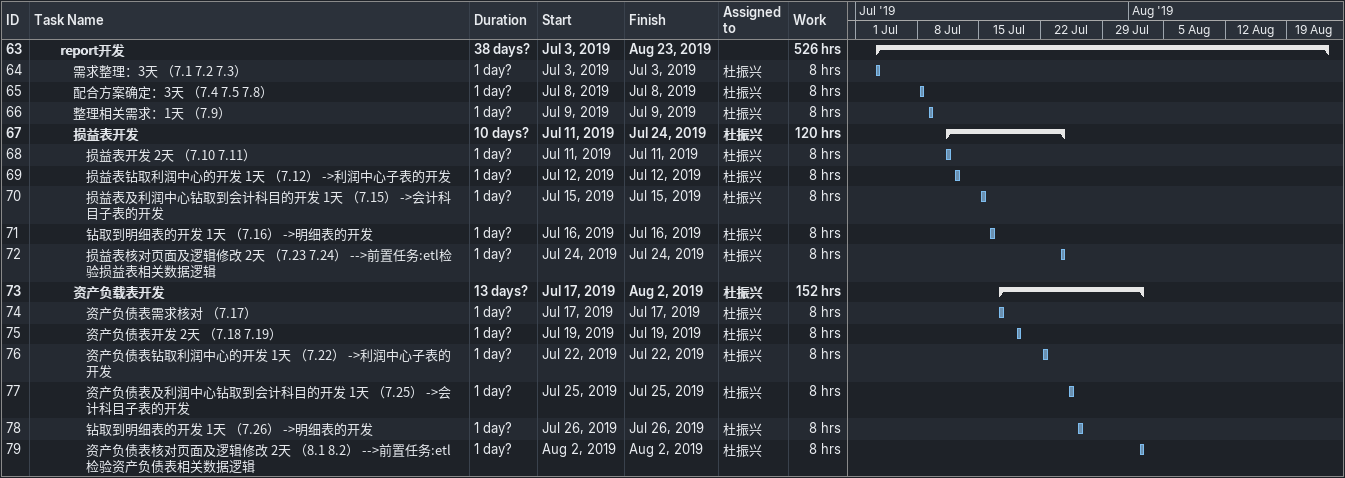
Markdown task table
| ID | Level | Task | Duration | Start | Finish | Resources | Work (h) |
|---|---|---|---|---|---|---|---|
| 63 | 3 | **report开发** | 38d? | 2019-07-03 | 2019-08-23 |  | 526 |
| 64 | 4 | 需求整理：3天 （7.1 7.2 7.3） | 1d? | 2019-07-03 | 2019-07-03 | 杜振兴 | 8 |
| 65 | 4 | 配合方案确定：3天 （7.4 7.5 7.8） | 1d? | 2019-07-08 | 2019-07-08 | 杜振兴 | 8 |
| 66 | 4 | 整理相关需求：1天 （7.9） | 1d? | 2019-07-09 | 2019-07-09 | 杜振兴 | 8 |
| 67 | 4 | **损益表开发** | 10d? | 2019-07-11 | 2019-07-24 | 杜振兴 | 120 |
| 68 | 5 | 损益表开发 2天 （7.10 7.11） | 1d? | 2019-07-11 | 2019-07-11 | 杜振兴 | 8 |
| 69 | 5 | 损益表钻取利润中心的开发 1天 （7.12） ->利润中心子表的开发 | 1d? | 2019-07-12 | 2019-07-12 | 杜振兴 | 8 |
| 70 | 5 | 损益表及利润中心钻取到会计科目的开发 1天 （7.15） ->会计科目子表的开发 | 1d? | 2019-07-15 | 2019-07-15 | 杜振兴 | 8 |
| 71 | 5 | 钻取到明细表的开发 1天 （7.16） ->明细表的开发 | 1d? | 2019-07-16 | 2019-07-16 | 杜振兴 | 8 |
| 72 | 5 | 损益表核对页面及逻辑修改 2天 （7.23 7.24） -->前置任务:etl检验损益表相关数据逻辑 | 1d? | 2019-07-24 | 2019-07-24 | 杜振兴 | 8 |
| 73 | 4 | **资产负载表开发** | 13d? | 2019-07-17 | 2019-08-02 | 杜振兴 | 152 |
| 74 | 5 | 资产负债表需求核对 （7.17） | 1d? | 2019-07-17 | 2019-07-17 | 杜振兴 | 8 |
| 75 | 5 | 资产负债表开发 2天 （7.18 7.19） | 1d? | 2019-07-19 | 2019-07-19 | 杜振兴 | 8 |
| 76 | 5 | 资产负债表钻取利润中心的开发 1天 （7.22） ->利润中心子表的开发 | 1d? | 2019-07-22 | 2019-07-22 | 杜振兴 | 8 |
| 77 | 5 | 资产负债表及利润中心钻取到会计科目的开发 1天 （7.25） ->会计科目子表的开发 | 1d? | 2019-07-25 | 2019-07-25 | 杜振兴 | 8 |
| 78 | 5 | 钻取到明细表的开发 1天 （7.26） ->明细表的开发 | 1d? | 2019-07-26 | 2019-07-26 | 杜振兴 | 8 |
| 79 | 5 | 资产负债表核对页面及逻辑修改 2天 （8.1 8.2） -->前置任务:etl检验资产负债表相关数据逻辑 | 1d? | 2019-08-02 | 2019-08-02 | 杜振兴 | 8 |
